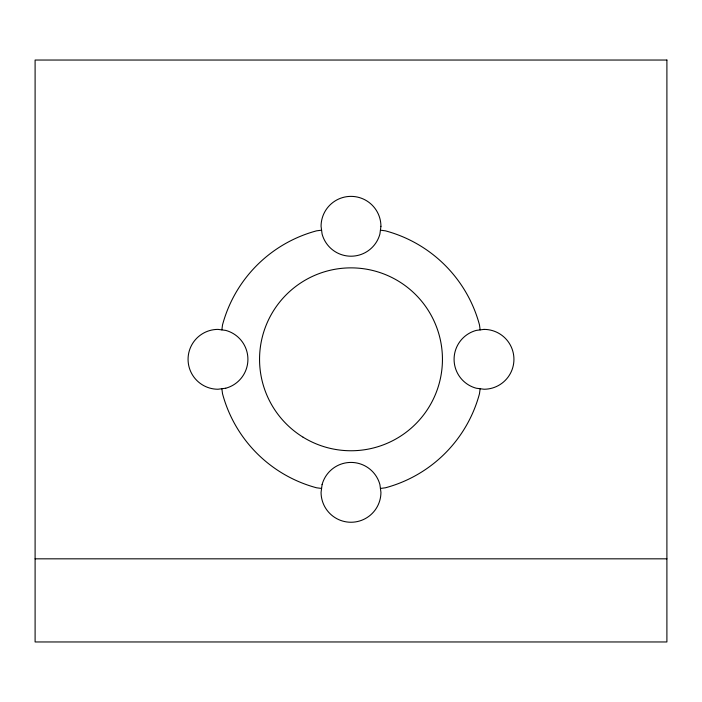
<?xml version="1.0" encoding="UTF-8"?>
<svg xmlns="http://www.w3.org/2000/svg" width="702" height="702" viewBox="0 0 702 702"><rect width="100%" height="100%" fill="white"/><g stroke="black" fill="none" stroke-linecap="round" stroke-linejoin="round"><path stroke-width="1.05" d="M221.858 329.896L222.525 324.886A133.011 133.011 0 0 1 316.576 230.835L321.586 230.177M480.142 388.732L479.475 393.743A133.011 133.011 0 0 1 385.424 487.793L380.414 488.452M35.1 558.827L666.9 558.827M380.414 230.177L385.424 230.835A133.011 133.011 0 0 1 479.475 324.886L480.142 329.896M321.586 488.452L316.576 487.793A133.011 133.011 0 0 1 222.525 393.743L221.858 388.732M322.095 484.582L321.068 492.321A29.932 29.932 0 0 0 351 522.253A29.932 29.932 0 0 0 380.932 492.321L379.905 484.582A29.932 29.932 0 0 0 322.095 484.582M380.932 226.298L379.905 234.047A29.932 29.932 0 0 1 322.095 234.047L321.068 226.298A29.932 29.932 0 0 1 351 196.376A29.932 29.932 0 0 1 380.932 226.298M484.011 329.387L476.263 330.405A29.932 29.932 0 0 0 476.263 388.224L484.011 389.241A29.932 29.932 0 0 0 513.934 359.31A29.932 29.932 0 0 0 484.011 329.387M225.737 388.224L217.989 389.241A29.932 29.932 0 0 1 188.066 359.31A29.932 29.932 0 0 1 217.989 329.387L225.737 330.405A29.932 29.932 0 0 1 225.737 388.224M666.9 60.039L35.1 60.039L35.1 641.961L666.9 641.961L666.9 60.039M303.08 437.197A91.444 91.444 0 0 0 442.409 361.872A91.444 91.444 0 0 0 307.511 278.87A91.444 91.444 0 0 0 303.08 437.197"/></g></svg>
